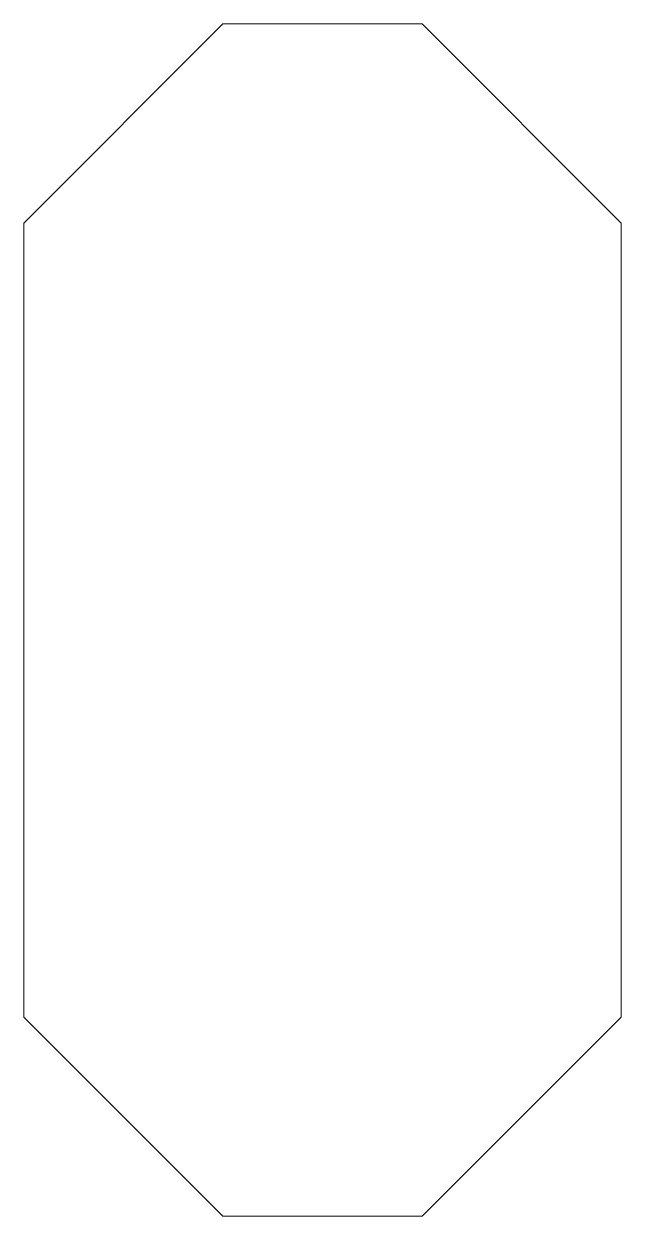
# Model space of a CAD drawing. Extents: x 0.007 to 0.507, y 0.002 to 1.001.
import ezdxf

# ---------------------------------------------------------------- set-up
doc = ezdxf.new("R2010")
doc.units = 0
doc.header["$MEASUREMENT"] = 0

msp = doc.modelspace()

# ---------------------------------------------------------------- linework, layer by layer
at = {"color": 139, "lineweight": 0}
msp.add_lwpolyline([(0.17355, 0.00184), (0.00663, 0.16875), (0.00663, 0.83423), (0.17355, 1.00115), (0.34047, 1.00115), (0.50739, 0.83423), (0.50739, 0.16875), (0.34047, 0.00184), (0.17355, 0.00184)], close=True, dxfattribs=at)

doc.saveas('drawing.dxf')
